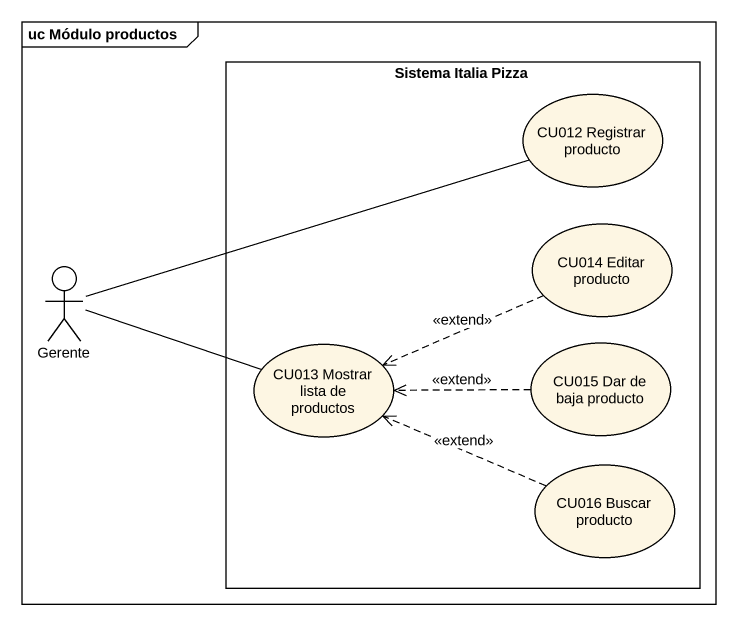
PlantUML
@startuml
mainframe uc Módulo productos
rectangle "Sistema Italia Pizza" as Sistema_Italia_Pizza {
  usecase "CU012 Registrar producto" as CU012_Registrar_producto
  usecase "CU014 Editar producto" as CU014_Editar_producto
  usecase "CU013 Mostrar lista de productos" as CU013_Mostrar_lista_de
  usecase "CU015 Dar de baja producto" as CU015_Dar_de_baja_producto
  usecase "CU016 Buscar producto" as CU016_Buscar_producto
}
actor Gerente
CU012_Registrar_producto -left- Gerente
CU014_Editar_producto .left.> CU013_Mostrar_lista_de : <<extend>>
CU013_Mostrar_lista_de -left- Gerente
CU015_Dar_de_baja_producto .left.> CU013_Mostrar_lista_de : <<extend>>
CU016_Buscar_producto .left.> CU013_Mostrar_lista_de : <<extend>>
@enduml
